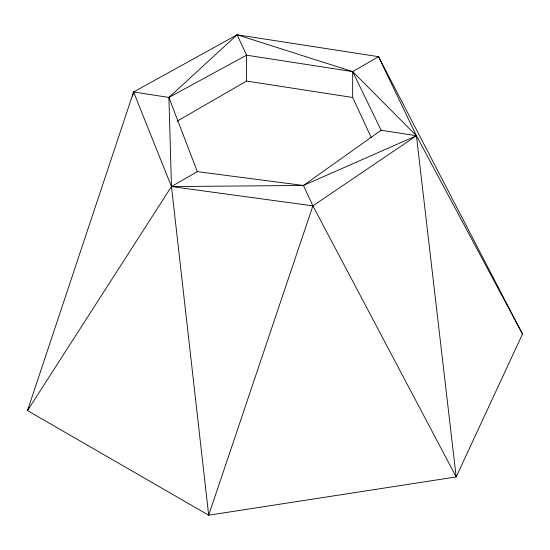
<?xml version="1.0" encoding="UTF-8"?>
<svg xmlns="http://www.w3.org/2000/svg" width="550" height="550" viewBox="0 0 550 550"><rect width="100%" height="100%" fill="white"/><g stroke="black" fill="none" stroke-linecap="round" stroke-linejoin="round"><path stroke-width="0.82" d="M132.626 96.161L133.574 91.974L237.105 34.788L378.531 56.671L522.5 334.029L456.184 476.926L208.684 515.212L27.5 410.603L133.574 91.974L168.898 97.439L246.572 55.186L352.674 71.603L416.426 135.733L522.5 334.029M371.381 137.803L352.674 97.481L352.674 71.603L378.531 56.671L416.426 135.733L312.895 205.858L208.684 515.212L171.469 186.567L168.898 97.439L237.105 34.788L352.674 71.603L381.102 130.267L416.426 135.733L456.184 476.926L312.895 205.858L303.428 185.467L197.326 171.641L171.469 186.567L27.5 410.603L28.944 407.502M133.574 91.974L171.469 186.567L303.428 185.467L381.102 130.267M177.038 121.213L246.572 81.07L352.674 97.481M303.428 185.467L416.426 135.733M171.469 186.567L312.895 205.858M237.105 34.788L246.572 55.186L246.572 81.07M168.898 97.439L197.326 171.641"/></g></svg>
